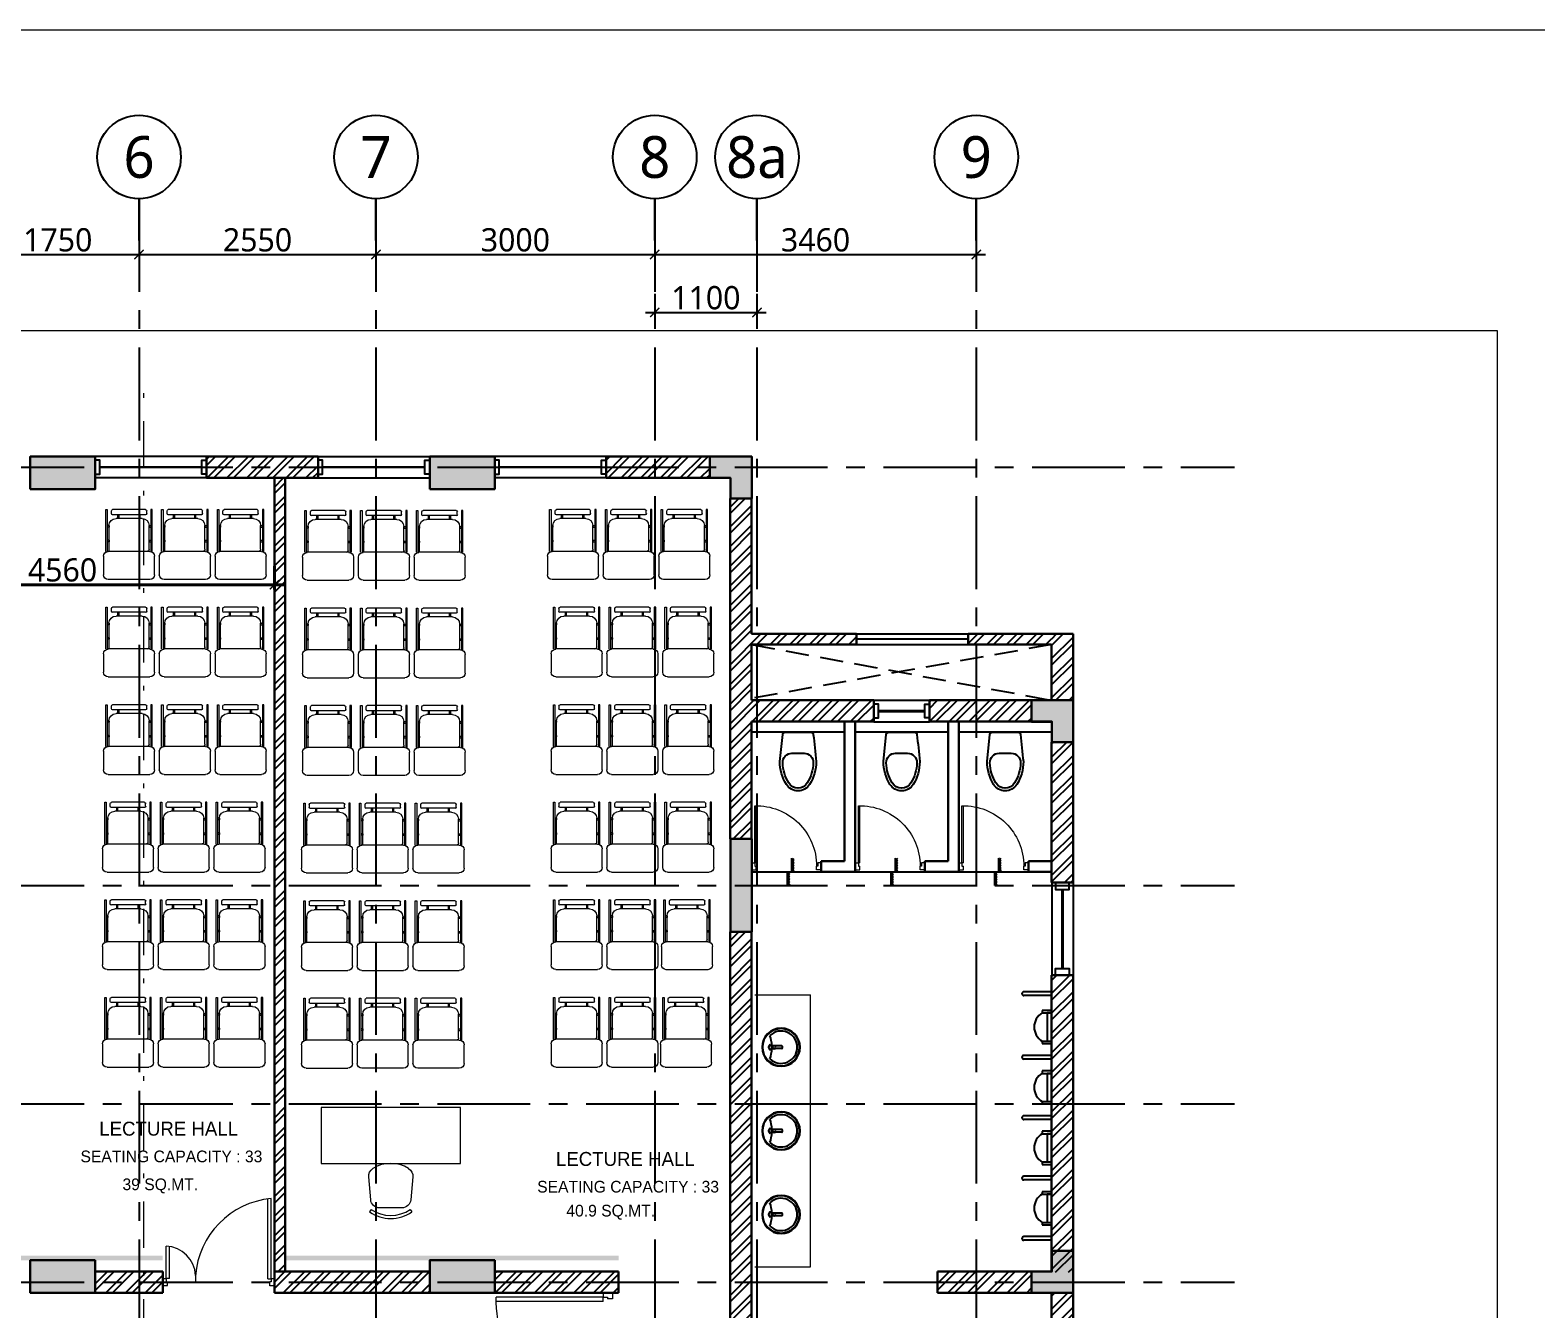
# Model space of a CAD drawing. Header units: millimetres. Extents: x 235412 to 469227, y 103223 to 235913.
# Drawn here: x 437359 to 453564, y 222149 to 235913 of the extents above; entities that cross this region are included whole.
import ezdxf
from ezdxf.enums import TextEntityAlignment as Align

# ---------------------------------------------------------------- set-up
doc = ezdxf.new("R2010")
doc.units = ezdxf.units.MM
doc.header["$MEASUREMENT"] = 0
doc.header["$PDMODE"] = 67
for name, pattern in [('ACAD_ISO05W100', [36, 24, -3, 0, -3, 0, -3, 0, -3]), ('CENTER', [2, 1.25, -0.25, 0.25, -0.25]), ('Dash', [6, 3, -3]), ('Dash dot', [21, 10, -5, 1, -5]), ('HIDDEN', [0.375, 0.25, -0.125])]:
    doc.linetypes.add(name, pattern=pattern)
for name, color, linetype, lineweight in [('A- Ground line', 60, 'Continuous', 40), ('A-Detail Lines', 8, 'Continuous', 25), ('A-Door', 4, 'Continuous', 9), ('A-Wall Sec', 1, 'Continuous', 30), ('Ann_TitleBlock 2', 5, 'Continuous', 25), ('Anno_Tittleblock', 5, 'Continuous', 13), ('column hatch', 12, 'Continuous', 5), ('dim', 251, 'Continuous', 5), ('elevation', 4, 'Continuous', 13), ('FLOOR', 41, 'Continuous', 5), ('S-Concrete', 40, 'Continuous', 30), ('Section lines', 8, 'Continuous', 13), ('TAGS 2', 30, 'Continuous', 9)]:
    doc.layers.add(name, color=color, linetype=linetype, lineweight=lineweight)
for name, color, linetype in [('A-Anno-Dims', 7, 'Continuous'), ('A-Anno-Grid Lines', 162, 'Continuous'), ('A-Elevation', 4, 'Continuous'), ('A-Sanitory', 181, 'Continuous'), ('A-Wall Patt', 8, 'Continuous'), ('A-Window', 4, 'Continuous'), ('Anno_Frames', 7, 'Continuous'), ('Anno_Labels', 7, 'Continuous'), ('S-Conc Patt', 9, 'Continuous')]:
    doc.layers.add(name, color=color, linetype=linetype)
for name, color, linetype, lineweight, true_color in [('frntr', 32, 'Continuous', 9, 0xbd5e00), ('I-Furniture', 32, 'Continuous', 15, 0xbd5e00), ('WALL BOARDS', 7, 'Continuous', 5, 0xe018f7)]:
    doc.layers.add(name, color=color, linetype=linetype, lineweight=lineweight, true_color=true_color)
doc.styles.add('IIITD @ 100', font='trebuc.ttf', dxfattribs={"height": 210})
doc.styles.get("Standard").update_dxf_attribs({"font": 'trebuc.ttf'})
doc.styles.add('TITLE', font='swissel.ttf', dxfattribs={"height": 4.3})
doc.dimstyles.new('IIITD_WD_L @ 100', dxfattribs={"dimscale": 100, "dimtxt": 2.5, "dimasz": 1, "dimexe": 0.5, "dimexo": 0.25, "dimgap": 0.3, "dimtad": 1, "dimdec": 0, "dimrnd": 1, "dimzin": 0, "dimdsep": 46, "dimtxsty": 'Standard', "dimblk": 'ARCHTICK', "dimcen": 0.2, "dimdle": 1, "dimclrd": 8, "dimclre": 9, "dimadec": 0, "dimazin": 0, "dimtfac": 1, "dimtdec": 0, "dimtofl": 0, "dimtmove": 0, "dimatfit": 0, "dimfxl": 2, "dimfxlon": 1, "dimtolj": 1, "dimtzin": 0, "dimlwd": -1, "dimlwe": -1, "dimarcsym": 0})
pattern_1 = [(45, (1563.16, 482182.7), (-106.066017, 106.066017), []), (45, (1633.87, 482182.7), (-106.066017, 106.066017), [])]
pattern_2 = [(45, (1563.16, 482182.7), (-106.066017, 106.066017), []), (45, (1633.87, 482182.7), (-106.066017, 106.066017), [])]

# ---------------------------------------------------------------- blocks, each defined once
blk = doc.blocks.new('Grid Head')
blk.add_circle((0, 0), 3)
at = {"layer": 'Anno_Labels'}
blk.add_attdef('GRID_NAME', text='', height=3, dxfattribs=at).set_placement((0, 0), align=Align.MIDDLE_CENTER)
blk = doc.blocks.new('_ArchTick')
at = {"color": 0, "linetype": 'ByBlock', "const_width": 0.15}
blk.add_lwpolyline([(-0.5, -0.5), (0.5, 0.5)], dxfattribs=at)
blk = doc.blocks.new('*D29')
at = {"layer": 'A-Anno-Dims', "color": 9, "transparency": 16777216}
for p, q in [((8400, 2490), (8400, 2240)), ((10150, 2490), (10150, 2240))]:
    blk.add_line(p, q, dxfattribs=at)
at = {"layer": 'A-Anno-Dims', "color": 8, "transparency": 16777216}
blk.add_line((8300, 2290), (10250, 2290), dxfattribs=at)
at = {"layer": 'Defpoints', "color": 0, "transparency": 16777216}
for p in [(8400, 2790), (10150, 2790), (10150, 2290)]:
    blk.add_point(p, dxfattribs=at)
at = {"layer": 'A-Anno-Dims', "color": 8, "transparency": 16777216, "xscale": 100, "yscale": 100, "zscale": 100, "rotation": 180}
blk.add_blockref('_ArchTick', (8400, 2290), dxfattribs=at)
at = {"layer": 'A-Anno-Dims', "color": 8, "transparency": 16777216, "xscale": 100, "yscale": 100, "zscale": 100}
blk.add_blockref('_ArchTick', (10150, 2290), dxfattribs=at)
at = {"layer": 'A-Anno-Dims', "color": 0, "transparency": 16777216, "insert": (9275, 2447), "char_height": 250, "attachment_point": 5}
blk.add_mtext('\\A1;1750', dxfattribs=at)
blk = doc.blocks.new('*D30')
at = {"layer": 'A-Anno-Dims', "color": 9, "transparency": 16777216}
for p, q in [((10150, 2490), (10150, 2240)), ((12700, 2490), (12700, 2240))]:
    blk.add_line(p, q, dxfattribs=at)
at = {"layer": 'A-Anno-Dims', "color": 8, "transparency": 16777216}
blk.add_line((10050, 2290), (12800, 2290), dxfattribs=at)
at = {"layer": 'Defpoints', "color": 0, "transparency": 16777216}
for p in [(10150, 2790), (12700, 2790), (12700, 2290)]:
    blk.add_point(p, dxfattribs=at)
at = {"layer": 'A-Anno-Dims', "color": 8, "transparency": 16777216, "xscale": 100, "yscale": 100, "zscale": 100, "rotation": 180}
blk.add_blockref('_ArchTick', (10150, 2290), dxfattribs=at)
at = {"layer": 'A-Anno-Dims', "color": 8, "transparency": 16777216, "xscale": 100, "yscale": 100, "zscale": 100}
blk.add_blockref('_ArchTick', (12700, 2290), dxfattribs=at)
at = {"layer": 'A-Anno-Dims', "color": 0, "transparency": 16777216, "insert": (11425, 2447), "char_height": 250, "attachment_point": 5}
blk.add_mtext('\\A1;2550', dxfattribs=at)
blk = doc.blocks.new('*D31')
at = {"layer": 'A-Anno-Dims', "color": 9, "transparency": 16777216}
for p, q in [((12700, 2490), (12700, 2240)), ((15700, 2490), (15700, 2240))]:
    blk.add_line(p, q, dxfattribs=at)
at = {"layer": 'A-Anno-Dims', "color": 8, "transparency": 16777216}
blk.add_line((12600, 2290), (15800, 2290), dxfattribs=at)
at = {"layer": 'Defpoints', "color": 0, "transparency": 16777216}
for p in [(12700, 2790), (15700, 2790), (15700, 2290)]:
    blk.add_point(p, dxfattribs=at)
at = {"layer": 'A-Anno-Dims', "color": 8, "transparency": 16777216, "xscale": 100, "yscale": 100, "zscale": 100, "rotation": 180}
blk.add_blockref('_ArchTick', (12700, 2290), dxfattribs=at)
at = {"layer": 'A-Anno-Dims', "color": 8, "transparency": 16777216, "xscale": 100, "yscale": 100, "zscale": 100}
blk.add_blockref('_ArchTick', (15700, 2290), dxfattribs=at)
at = {"layer": 'A-Anno-Dims', "color": 0, "transparency": 16777216, "insert": (14200, 2447), "char_height": 250, "attachment_point": 5}
blk.add_mtext('\\A1;3000', dxfattribs=at)
blk = doc.blocks.new('*D32')
at = {"layer": 'A-Anno-Dims', "color": 9, "transparency": 16777216}
for p, q in [((15700, 1867), (15700, 1617)), ((16800, 1867), (16800, 1617))]:
    blk.add_line(p, q, dxfattribs=at)
at = {"layer": 'A-Anno-Dims', "color": 8, "transparency": 16777216}
blk.add_line((15600, 1667), (16900, 1667), dxfattribs=at)
at = {"layer": 'Defpoints', "color": 0, "transparency": 16777216}
for p in [(15700, 2167), (16800, 2167), (16800, 1667)]:
    blk.add_point(p, dxfattribs=at)
at = {"layer": 'A-Anno-Dims', "color": 8, "transparency": 16777216, "xscale": 100, "yscale": 100, "zscale": 100, "rotation": 180}
blk.add_blockref('_ArchTick', (15700, 1667), dxfattribs=at)
at = {"layer": 'A-Anno-Dims', "color": 8, "transparency": 16777216, "xscale": 100, "yscale": 100, "zscale": 100}
blk.add_blockref('_ArchTick', (16800, 1667), dxfattribs=at)
at = {"layer": 'A-Anno-Dims', "color": 0, "transparency": 16777216, "insert": (16250, 1824), "char_height": 250, "attachment_point": 5}
blk.add_mtext('\\A1;1100', dxfattribs=at)
blk = doc.blocks.new('*D33')
at = {"layer": 'A-Anno-Dims', "color": 9, "transparency": 16777216}
for p, q in [((15700, 2490), (15700, 2240)), ((19160, 2490), (19160, 2240))]:
    blk.add_line(p, q, dxfattribs=at)
at = {"layer": 'A-Anno-Dims', "color": 8, "transparency": 16777216}
blk.add_line((15600, 2290), (19260, 2290), dxfattribs=at)
at = {"layer": 'Defpoints', "color": 0, "transparency": 16777216}
for p in [(15700, 2890), (19160, 2790), (19160, 2290)]:
    blk.add_point(p, dxfattribs=at)
at = {"layer": 'A-Anno-Dims', "color": 8, "transparency": 16777216, "xscale": 100, "yscale": 100, "zscale": 100, "rotation": 180}
blk.add_blockref('_ArchTick', (15700, 2290), dxfattribs=at)
at = {"layer": 'A-Anno-Dims', "color": 8, "transparency": 16777216, "xscale": 100, "yscale": 100, "zscale": 100}
blk.add_blockref('_ArchTick', (19160, 2290), dxfattribs=at)
at = {"layer": 'A-Anno-Dims', "color": 0, "transparency": 16777216, "insert": (17430, 2447), "char_height": 250, "attachment_point": 5}
blk.add_mtext('\\A1;3460', dxfattribs=at)
blk = doc.blocks.new('Sttruct Acad')
at = {"layer": 'S-Conc Patt'}
for points in [[(528104, -130454), (528104, -130104), (528804, -130104), (528804, -130454)], [(532404, -130454), (532404, -130104), (533104, -130104), (533104, -130454)], [(535419, -130104), (535869, -130104), (535869, -130554), (535639, -130554), (535639, -130334), (535419, -130334)], [(539329, -132727), (538879, -132727), (538879, -132957), (539099, -132957), (539099, -133177), (539329, -133177)], [(538879, -138874), (538879, -139104), (539329, -139104), (539329, -138654), (539099, -138654), (539099, -138874)]]:
    blk.add_hatch(color=256, dxfattribs=at).paths.add_polyline_path(points)
for points in [[(535639, -134219), (535869, -134219), (535869, -135219), (535639, -135219)], [(528804, -138754), (528804, -139104), (528104, -139104), (528104, -138754)], [(533104, -138754), (533104, -139104), (532404, -139104), (532404, -138754)]]:
    blk.add_hatch(color=256, dxfattribs=at).paths.add_polyline_path(points, flags=17)
at = {"layer": 'S-Concrete'}
for points in [[(528104, -130454), (528104, -130104), (528804, -130104), (528804, -130454)], [(532404, -130454), (532404, -130104), (533104, -130104), (533104, -130454)], [(535639, -134219), (535869, -134219), (535869, -135219), (535639, -135219)], [(528804, -138754), (528804, -139104), (528104, -139104), (528104, -138754)], [(533104, -138754), (533104, -139104), (532404, -139104), (532404, -138754)]]:
    blk.add_lwpolyline(points, close=True, dxfattribs=at)
for points in [[(535419, -130104), (535869, -130104), (535869, -130554), (535639, -130554), (535639, -130334), (535419, -130334), (535419, -130104)], [(538879, -132727), (539329, -132727), (539329, -133177), (539099, -133177), (539099, -132957), (538879, -132957), (538879, -132727)], [(538879, -138874), (538879, -139104), (539329, -139104), (539329, -138654), (539099, -138654), (539099, -138874), (538879, -138874)]]:
    blk.add_lwpolyline(points, dxfattribs=at)
blk = doc.blocks.new('ABL_Door_S - 750 x 2100-5-3 Second Floor Lvl')
at = {"layer": 'A-Door', "color": 5, "lineweight": 18}
for p, q in [((-375, 37.5), (-325, 37.5)), ((-375, -37.5), (-375, 37.5)), ((-325, 37.5), (-325, -2.5)), ((325, 37.5), (325, -2.5)), ((375, 37.5), (325, 37.5)), ((375, -37.5), (375, 37.5)), ((-375, -37.5), (-340, -37.5)), ((-340, -2.5), (-325, -2.5)), ((-340, -37.5), (-340, -2.5)), ((-340, -37.5), (-340, -652.3)), ((-325, -37.5), (-340, -37.5)), ((-325, -37.5), (-325, -652.5)), ((340, -2.5), (325, -2.5)), ((340, -37.5), (340, -2.5)), ((375, -37.5), (340, -37.5))]:
    blk.add_line(p, q, dxfattribs=at)
at = {"layer": 'A-Door', "lineweight": 18}
blk.add_arc((-325, -2.5), 650, 268.67767, 0, dxfattribs=at)
blk = doc.blocks.new('Toil Hostel1')
at = {"color": 0, "linetype": 'ByBlock'}
blk.add_lwpolyline([(115, -477), (115, 523)], dxfattribs=at)
for points in [[(430, 218), (137, 188, 0.384412), (115, 163), (115, -117, 0.383904), (137, -142, 0.001434), (429, -172, 0.140641), (675, -102, 0.259738), (745, 23, 0.259738), (675, 148, 0.139471)], [(340, 88), (340, -42, 0.422961), (443, -142, 0.13189), (659, -77, 0.259738), (715, 23, 0.259738), (659, 123, 0.13189), (443, 188, 0.422961)]]:
    blk.add_lwpolyline(points, format="xyb", close=True, dxfattribs=at)
blk.add_arc((431, -147), 25, 264.2811, 270.16, dxfattribs=at)
blk = doc.blocks.new('Sink - Bathroom_7-lower gf0')
for p, q in [((-15, -131), (-15, -21)), ((15, -131), (15, -21))]:
    blk.add_line(p, q)
for centre, radius, start, end in [((0, -124), 205, 0, 180), ((0, -124), 200, 90, 270), ((0, -124), 200, 270, 90), ((0, -124), 205, 180, 360), ((0, -124), 174, 136.2122, 270), ((0, 340), 366, 249.9058, 267.6495), ((-1, -49), 16.8, 90, 270), ((-1, -49), 16.8, 270, 90), ((0, -124), 174, 270, 43.7878), ((0, 340), 366, 272.3505, 290.0942)]:
    blk.add_arc(centre, radius, start, end)
for centre, major_axis, ratio, start_param, end_param in [((0, -7), (-25, 0), 0.72, 3.141593, 6.283185), ((0, -7), (-25, 0), 0.72, 0, 3.141593), ((0, -131), (-15, 0), 0.57735, 0, 3.141593)]:
    blk.add_ellipse(centre, major_axis=major_axis, ratio=ratio, start_param=start_param, end_param=end_param)
blk = doc.blocks.new('M_Urinal-Wall-3_6-lower gf0')
for p, q in [((-261, 159), (-287, 159)), ((-287, 159), (-287, 57)), ((-287, 57), (69, 57)), ((-261, 159), (-261, 57)), ((43, 104), (-261, 104)), ((-261, 104), (-261, 57)), ((69, 159), (43, 159)), ((43, 159), (43, 57)), ((43, 57), (43, 104)), ((69, 57), (69, 159))]:
    blk.add_line(p, q)
blk.add_arc((-109, 68), 178, 31.0027, 148.9973)
blk = doc.blocks.new('DROP')
at = {"layer": 'A-Detail Lines'}
h = blk.add_hatch(dxfattribs=at)
h.set_pattern_fill('ANSI31', color=256, scale=100, angle=-90, style=0)
h.set_pattern_definition([(45, (-30796.783, -8736.205), (8.838835, -8.838835), [])])
h.paths.add_polyline_path([(-46, 0), (-46, -147), (-75, -147), (-75, 0)])
h.paths.add_polyline_path([(0, 147), (0, 0), (-30, 0), (-30, 147)])
for p, q in [((-46, -147), (-46, 0)), ((0, 0), (0, 148))]:
    blk.add_line(p, q, dxfattribs=at)
blk = doc.blocks.new('Win Ven 600')
at = {"layer": 'A-Window', "color": 2, "lineweight": 40}
blk.add_line((511329, 18865), (511829, 18865), dxfattribs=at)
at = {"layer": 'A-Window'}
for points in [[(511279, 18980), (511879, 18980)], [(511279, 18790), (511329, 18790), (511329, 18940), (511279, 18940)], [(511879, 18790), (511829, 18790), (511829, 18940), (511879, 18940)], [(511279, 18750), (511879, 18750)]]:
    blk.add_lwpolyline(points, dxfattribs=at)
blk = doc.blocks.new('Win 1250')
at = {"layer": 'A-Window', "color": 2, "lineweight": 40}
blk.add_line((510449, 21610), (511299, 21610), dxfattribs=at)
at = {"layer": 'A-Window'}
for points in [[(510374, 21725), (511374, 21725)], [(510374, 21535), (510449, 21535), (510449, 21685), (510374, 21685)], [(511374, 21535), (511299, 21535), (511299, 21685), (511374, 21685)], [(510374, 21495), (511374, 21495)]]:
    blk.add_lwpolyline(points, dxfattribs=at)
blk = doc.blocks.new('win 900')
at = {"layer": 'A-Window', "color": 2, "lineweight": 30}
blk.add_line((430344, -130219), (431444, -130219), dxfattribs=at)
at = {"layer": 'A-Window'}
for points in [[(430294, -130104), (431494, -130104)], [(430294, -130294), (430344, -130294), (430344, -130144), (430294, -130144)], [(431494, -130294), (431444, -130294), (431444, -130144), (431494, -130144)], [(430294, -130334), (431494, -130334)]]:
    blk.add_lwpolyline(points, dxfattribs=at)
blk = doc.blocks.new('Big Door Garbage')
at = {"layer": 'A-Door', "color": 5, "lineweight": 18}
for p, q in [((-12550, 128778), (-12500, 128778)), ((-12550, 128703), (-12550, 128778)), ((-12515, 128738), (-12500, 128738)), ((-12515, 128703), (-12515, 128738)), ((-12500, 128778), (-12500, 128738)), ((-11100, 128778), (-11100, 128738)), ((-11050, 128778), (-11100, 128778)), ((-11085, 128738), (-11100, 128738)), ((-11085, 128703), (-11085, 128738)), ((-12550, 128703), (-12515, 128703)), ((-12515, 128703), (-12515, 128239)), ((-12480, 128703), (-12515, 128703)), ((-12480, 128703), (-12480, 128239)), ((-11120, 128703), (-11085, 128703)), ((-11120, 128703), (-11120, 127838)), ((-11050, 128703), (-11085, 128703)), ((-11085, 128703), (-11085, 127838))]:
    blk.add_line(p, q, dxfattribs=at)
blk.add_lwpolyline([(-11050, 128778), (-11050, 128703)], dxfattribs=at)
at = {"layer": 'A-Door', "lineweight": 18}
for centre, radius, start, end in [((-12499, 128738), 499, 268.1474, 0), ((-11101, 128738), 900, 180, 271.0475)]:
    blk.add_arc(centre, radius, start, end, dxfattribs=at)
blk = doc.blocks.new('A$C576547DA')
at = {"layer": 'A-Door', "color": 5, "lineweight": 18}
for p, q in [((-70, 75), (-70, 933)), ((-35, 75), (-35, 937)), ((-1165, 76), (-1165, 426)), ((-1130, 76), (-1130, 422)), ((-1200, 76), (-1200, 1)), ((-1200, 76), (-1165, 76)), ((-1200, 1), (-1150, 1)), ((-1130, 76), (-1165, 76)), ((-1165, 76), (-1165, 41)), ((-1165, 41), (-1150, 41)), ((-1150, 1), (-1150, 41)), ((-70, 75), (-35, 75)), ((-50, 0), (-50, 40)), ((-35, 40), (-50, 40)), ((0, 0), (-50, 0)), ((0, 75), (-35, 75)), ((-35, 75), (-35, 40))]:
    blk.add_line(p, q, dxfattribs=at)
at = {"layer": 'A-Door', "lineweight": 18}
blk.add_line((-849, 111), (-849, 41), dxfattribs=at)
at = {"layer": 'A-Door', "color": 5, "lineweight": 18}
blk.add_lwpolyline([(0, 0), (0, 75)], dxfattribs=at)
at = {"layer": 'A-Door', "lineweight": 18}
for centre, radius, start, end in [((48, 42), 899, 95.3127, 175.9085), ((-1180, 94), 332, 2.8353, 87.2671)]:
    blk.add_arc(centre, radius, start, end, dxfattribs=at)
blk = doc.blocks.new('A$C24EB465D')
at = {"layer": 'I-Furniture'}
for p, q in [((-269, 496), (-70, 496)), ((-770, 471), (-770, 456)), ((-320, 471), (-770, 471)), ((-770, 456), (-320, 456)), ((-770, 43), (-770, 399)), ((-727, 411), (-757, 411)), ((-715, 43), (-715, 399)), ((-674, 342), (-715, 342)), ((-674, 329), (-715, 329)), ((-674, 82), (-674, 361)), ((-598, 437), (-598, 456)), ((-598, 456), (-581, 456)), ((-320, 437), (-598, 437)), ((-598, 437), (-581, 437)), ((-581, 437), (-581, 456)), ((-440, 437), (-440, 456)), ((-440, 456), (-425, 456)), ((-440, 437), (-425, 437)), ((-425, 437), (-425, 456)), ((-320, -3), (-320, 445)), ((-20, 445), (-20, -3)), ((-727, 31), (-757, 31)), ((-674, 113), (-715, 113)), ((-674, 101), (-715, 101)), ((-674, 101), (-674, 113)), ((-345, 5), (-598, 5)), ((-598, 5), (-598, -14)), ((-598, 5), (-581, 5)), ((-581, 5), (-581, -14)), ((-440, 5), (-440, -14)), ((-440, 5), (-425, 5)), ((-425, 5), (-425, -14)), ((-770, -29), (-770, -14)), ((-770, -14), (-320, -14)), ((-320, -29), (-770, -29)), ((-598, -14), (-581, -14)), ((-440, -14), (-425, -14)), ((-70, -54), (-269, -54))]:
    blk.add_line(p, q, dxfattribs=at)
for centre, radius, start, end in [((-269, 445), 50.8, 90, 180), ((-70, 445), 50.8, 0, 90), ((-757, 399), 12.7, 90, 180), ((-727, 399), 12.7, 0, 90), ((-598, 361), 76.2, 90, 180), ((-757, 43), 12.7, 180, 270), ((-727, 43), 12.7, 270, 0), ((-598, 82), 76.2, 180, 270), ((-345, 31), 25.4, 270, 0), ((-269, -3), 50.8, 180, 270), ((-70, -3), 50.8, 270, 0)]:
    blk.add_arc(centre, radius, start, end, dxfattribs=at)
blk = doc.blocks.new('chair1')
for p, q in [((527, 224), (556, 243)), ((527, -224), (556, -243))]:
    blk.add_line(p, q)
blk.add_lwpolyline([(58, 204, -0.283804), (155, 253), (416, 230, -0.389031), (510, 127), (510, -127, -0.389031), (416, -230), (155, -253, -0.283804), (58, -204)], format="xyb")
for centre, radius, start, end in [((390, 0), 390, 148.3892, 211.6108), ((201, 0), 396, 325.6197, 34.3803), ((201, 0), 430, 325.6197, 34.3803)]:
    blk.add_arc(centre, radius, start, end)
blk = doc.blocks.new('IIITD WD A1- L Format Library')
at = {"layer": 'Anno_Tittleblock', "color": 5}
blk.add_lwpolyline([(0, -7.57), (775, -7.57), (775, 573.91), (0, 573.91)], close=True, dxfattribs=at)
at = {"style": 'TITLE'}
for tag, p, height in [('PROJECT NAME 1', (779.17, 137.4), 2.98), ('PROJECT NAME 2', (779.17, 132.23), 2.98), ('PROJECT_NAME_3', (779.17, 127.37), 2.98), ('1:100@A1', (818.06, 91.92), 2.25), ('A-2.03', (844.81, 84.28), 4), ('03.04.11', (821.96, 84.64), 2.25), ('A', (858.85, 75.94), 3.66), ('AC', (827.5, 76.14), 2.25)]:
    blk.add_attdef(tag, p, '', height=height, dxfattribs=at)
for p in [(780.3, 113.01), (780.3, 106.37)]:
    blk.add_attdef('FIRST FLOOR PLAN', text='', height=3.39, dxfattribs=at).set_placement(p, align=Align.TOP_LEFT)
blk = doc.blocks.new('*D71')
at = {"layer": 'A- Ground line', "color": 9, "transparency": 16777216}
for p, q in [((435428, 230143), (435428, 229893)), ((439988, 230143), (439988, 229893))]:
    blk.add_line(p, q, dxfattribs=at)
at = {"layer": 'A- Ground line', "color": 8, "transparency": 16777216}
blk.add_line((435328, 229943), (440088, 229943), dxfattribs=at)
at = {"layer": 'Defpoints', "color": 0, "transparency": 16777216}
for p in [(435428, 231092), (439988, 231092), (439988, 229943)]:
    blk.add_point(p, dxfattribs=at)
at = {"layer": 'A- Ground line', "color": 8, "transparency": 16777216, "xscale": 100, "yscale": 100, "zscale": 100, "rotation": 180}
blk.add_blockref('_ArchTick', (435428, 229943), dxfattribs=at)
at = {"layer": 'A- Ground line', "color": 8, "transparency": 16777216, "xscale": 100, "yscale": 100, "zscale": 100}
blk.add_blockref('_ArchTick', (439988, 229943), dxfattribs=at)
at = {"layer": 'A- Ground line', "color": 0, "transparency": 16777216, "insert": (437708, 230101), "char_height": 250, "attachment_point": 5}
blk.add_mtext('\\A1;4560', dxfattribs=at)
blk = doc.blocks.new('_Open90')
at = {"color": 0, "linetype": 'ByBlock', "lineweight": -2}
for p, q in [((0, 0), (-1, 0)), ((-0.5, 0.5), (0, 0)), ((0, 0), (-0.5, -0.5))]:
    blk.add_line(p, q, dxfattribs=at)
blk = doc.blocks.new('Grid Academic Lecture')
at = {"layer": 'A-Anno-Grid Lines', "linetype": 'CENTER', "ltscale": 800}
for p, q in [((10150, 2889.7), (10150, -36150.1)), ((12700, 2889.7), (12700, -36150.1)), ((15700, 2889.7), (15700, -36150.1)), ((16800, 2889.7), (16800, -36150.1)), ((19160, 2889.7), (19160, -36150.1)), ((-10639.7, 0), (21940.1, 0)), ((-10639.7, -4500), (21940.1, -4500)), ((-10639.7, -6850), (21940.1, -6850)), ((-10639.7, -8770), (21940.1, -8770))]:
    blk.add_line(p, q, dxfattribs=at)
at = {"layer": 'Anno_Frames'}
for p, q in [((10150, 2439.7), (10150, 2889.7)), ((12700, 2439.7), (12700, 2889.7)), ((15700, 2439.7), (15700, 2889.7)), ((16800, 2439.7), (16800, 2889.7)), ((19160, 2439.7), (19160, 2889.7))]:
    blk.add_line(p, q, dxfattribs=at)
ref = blk.add_blockref('Grid Head', (10150, 3339.7), dxfattribs=dict(at, xscale=150, yscale=150, zscale=150))
ref.add_attrib('GRID_NAME', '6', dxfattribs={"layer": '0', "height": 450}).set_placement((10150, 3339.7), align=Align.MIDDLE_CENTER)
ref = blk.add_blockref('Grid Head', (12700, 3339.7), dxfattribs=dict(at, xscale=150, yscale=150, zscale=150))
ref.add_attrib('GRID_NAME', '7', dxfattribs={"layer": '0', "height": 450}).set_placement((12700, 3339.7), align=Align.MIDDLE_CENTER)
ref = blk.add_blockref('Grid Head', (15700, 3339.7), dxfattribs=dict(at, xscale=150, yscale=150, zscale=150))
ref.add_attrib('GRID_NAME', '8', dxfattribs={"layer": '0', "height": 450}).set_placement((15700, 3339.7), align=Align.MIDDLE_CENTER)
ref = blk.add_blockref('Grid Head', (16800, 3339.7), dxfattribs=dict(at, xscale=150, yscale=150, zscale=150))
ref.add_attrib('GRID_NAME', '8a', dxfattribs={"layer": '0', "height": 450}).set_placement((16800, 3339.7), align=Align.MIDDLE_CENTER)
ref = blk.add_blockref('Grid Head', (19160, 3339.7), dxfattribs=dict(at, xscale=150, yscale=150, zscale=150))
ref.add_attrib('GRID_NAME', '9', dxfattribs={"layer": '0', "height": 450}).set_placement((19160, 3339.7), align=Align.MIDDLE_CENTER)
at = {"layer": 'A-Anno-Dims'}
for base, p1, p2, picture, middle in [((10150, 2289.7), (8400, 2789.7), (10150, 2789.7), '*D29', (9275, 2446.9)), ((12700, 2289.7), (10150, 2789.7), (12700, 2789.7), '*D30', (11425, 2446.9)), ((15700, 2289.7), (12700, 2789.7), (15700, 2789.7), '*D31', (14200, 2446.9)), ((19160, 2289.7), (15700, 2889.7), (19160, 2789.7), '*D33', (17430, 2447.3)), ((16800, 1666.8), (15700, 2166.8), (16800, 2166.8), '*D32', (16250, 1824))]:
    dim = blk.add_linear_dim(base=base, p1=p1, p2=p2, dimstyle='IIITD_WD_L @ 100', override={"dimtmove": 1}, dxfattribs=at)
    dim.commit()
    dim.dimension.update_dxf_attribs({"geometry": picture, "text_midpoint": middle})

msp = doc.modelspace()

# ---------------------------------------------------------------- hatches: boundary and pattern name
at = {"layer": 'A-Wall Patt'}
h = msp.add_hatch(dxfattribs=at)
h.set_pattern_fill('ANSI32', color=256, scale=400, style=0)
h.set_pattern_definition(pattern_2)
h.paths.add_polyline_path([(439257.5, 231322.1), (439257.5, 231092.1), (440457.5, 231092.1), (440457.5, 231322.1)])
h = msp.add_hatch(dxfattribs=at)
h.set_pattern_fill('ANSI32', color=256, scale=400, style=0)
h.set_pattern_definition(pattern_2)
h.paths.add_polyline_path([(443557.5, 231322.1), (443557.5, 231092.1), (444672.5, 231092.1), (444672.5, 231322.1)])
h = msp.add_hatch(dxfattribs=at)
h.set_pattern_fill('ANSI32', color=256, scale=400, style=0)
h.set_pattern_definition([(45, (657634.26, 95654), (-106.06602, 106.06602), []), (45, (657704.97, 95654), (-106.06602, 106.06602), [])])
h.paths.add_polyline_path([(440102.5, 223377.3), (439987.5, 223377.3), (439987.5, 222552.1), (440102.5, 222552.1)])
h.paths.add_polyline_path([(440102.5, 224357.1), (439987.5, 224357.1), (439987.5, 223377.3), (440102.5, 223377.3)])
h.paths.add_polyline_path([(440102.5, 226707.1), (439987.5, 226707.1), (439987.5, 224357.1), (440102.5, 224357.1)])
h.paths.add_polyline_path([(440102.5, 231092.1), (439987.5, 231092.1), (439987.5, 226707.1), (440102.5, 226707.1)])
h = msp.add_hatch(dxfattribs=at)
h.set_pattern_fill('ANSI32', color=256, scale=400, style=0)
h.set_pattern_definition(pattern_1)
h.paths.add_polyline_path([(448352.5, 228469.5), (448352.5, 228469.5), (448132.5, 228469.5)])
h.paths.add_polyline_path([(448352.5, 228699.5), (448582.5, 228699.5), (448582.5, 229414.5), (448354.7, 229414.5), (448352.5, 229184.5)])
h.paths.add_polyline_path([(444892.5, 220692.1), (445122.5, 220692.1), (445122.5, 226207.1), (444892.5, 226207.1)])
h.paths.add_polyline_path([(447452.5, 229414.5), (447452.5, 229299.5), (448352.5, 229299.5), (448352.5, 229414.5)])
h.paths.add_polyline_path([(447037.5, 228699.5), (447037.5, 228469.5), (448132.5, 228469.5), (448132.5, 228699.5)])
h.paths.add_polyline_path([(446437.5, 228469.5), (446437.5, 228699.5), (445122.5, 228699.5), (445122.5, 229299.5), (446252.5, 229299.5), (446252.5, 229414.5), (445122.5, 229414.5), (445122.5, 230872.1), (444892.5, 230872.1), (444892.5, 227207.1), (445122.5, 227207.1), (445122.5, 228469.5)])
h.paths.add_polyline_path([(448352.5, 226739.5), (448582.5, 226739.5), (448582.5, 228249.5), (448352.5, 228249.5), (448352.5, 228469.5)])
h.paths.add_polyline_path([(448582.5, 225739.5), (448352.5, 225739.5), (448352.5, 222322.1), (448352.5, 222322.1), (448352.5, 222542.1), (448582.5, 222542.1)])
h = msp.add_hatch(dxfattribs=at)
h.set_pattern_fill('ANSI32', color=256, scale=400, style=0)
h.set_pattern_definition([(45, (510387.56, 174947.64), (-106.06602, 106.06602), []), (45, (510458.27, 174947.64), (-106.06602, 106.06602), [])])
h.paths.add_polyline_path([(443692.5, 222552.1), (442359.7, 222552.1), (442359.7, 222437.1), (443692.5, 222437.1)])
h.paths.add_polyline_path([(443692.5, 222437.1), (442359.7, 222437.1), (442359.7, 222322.1), (443692.5, 222322.1)])
h = msp.add_hatch(dxfattribs=at)
h.set_pattern_fill('ANSI32', color=256, scale=400, style=0)
h.set_pattern_definition([(45, (1563.16, 482412.7), (-106.066017, 106.066017), []), (45, (1633.87, 482412.7), (-106.066017, 106.066017), [])])
h.paths.add_polyline_path([(448132.5, 222552.1), (448352.5, 222552.1), (447122.5, 222552.1), (447122.5, 222322.1), (448132.5, 222322.1)])
h = msp.add_hatch(dxfattribs=at)
h.set_pattern_fill('ANSI32', color=256, scale=400, style=0)
h.set_pattern_definition(pattern_1)
h.paths.add_polyline_path([(448582.5, 222322.1), (448357.5, 222322.1), (448352.5, 220322.1), (448582.5, 220322.1)])
at = {"layer": 'S-Conc Patt'}
for points in [[(437359.7, 230972.1), (437359.7, 231322.1), (438059.7, 231322.1), (438059.7, 230972.1)], [(441659.7, 230972.1), (441659.7, 231322.1), (442359.7, 231322.1), (442359.7, 230972.1)], [(444674.7, 231322.1), (445124.7, 231322.1), (445124.7, 230872.1), (444894.7, 230872.1), (444894.7, 231092.1), (444674.7, 231092.1)], [(448584.7, 228699.5), (448134.7, 228699.5), (448134.7, 228469.5), (448354.7, 228469.5), (448354.7, 228249.5), (448584.7, 228249.5)], [(448134.7, 222552.1), (448134.7, 222322.1), (448584.7, 222322.1), (448584.7, 222772.1), (448354.7, 222772.1), (448354.7, 222552.1)]]:
    msp.add_hatch(color=256, dxfattribs=at).paths.add_polyline_path(points)
for points in [[(444894.7, 227207.1), (445124.7, 227207.1), (445124.7, 226207.1), (444894.7, 226207.1)], [(438059.7, 222672.1), (438059.7, 222322.1), (437359.7, 222322.1), (437359.7, 222672.1)], [(442359.7, 222672.1), (442359.7, 222322.1), (441659.7, 222322.1), (441659.7, 222672.1)]]:
    msp.add_hatch(color=256, dxfattribs=at).paths.add_polyline_path(points, flags=17)
at = {"layer": 'WALL BOARDS'}
for points in [[(438786.8, 222672.5), (438786.8, 222722.5), (436986.8, 222722.5), (436986.8, 222672.5)], [(441902.5, 222672.1), (441902.5, 222722.1), (440102.5, 222722.1), (440102.5, 222672.1)], [(443692.7, 222672.2), (443692.7, 222722.2), (441892.7, 222722.2), (441892.7, 222672.2)]]:
    msp.add_hatch(color=256, dxfattribs=at).paths.add_polyline_path(points)

# ---------------------------------------------------------------- linework, layer by layer
at = {"layer": 'A-Detail Lines', "linetype": 'HIDDEN', "ltscale": 1000}
for p, q in [((448352.5, 229299.5), (445122.5, 228719.5)), ((445122.5, 229299.5), (448352.5, 228699.5))]:
    msp.add_line(p, q, dxfattribs=at)
at = {"layer": 'A-Detail Lines'}
for p, q in [((445122.5, 226854.5), (445872.5, 226854.5)), ((446237.5, 226854.5), (446987.5, 226854.5)), ((447352.5, 226854.5), (448102.5, 226854.5))]:
    msp.add_line(p, q, dxfattribs=at)
at = {"layer": 'A-Elevation'}
for p, q in [((446252.5, 229414.5), (447452.5, 229414.5)), ((447452.5, 229357), (446252.5, 229357)), ((446252.5, 229299.5), (447452.5, 229299.5))]:
    msp.add_line(p, q, dxfattribs=at)
at = {"layer": 'A-Sanitory', "ltscale": 0.5}
for p, q in [((448352.5, 225561.5), (448052.5, 225561.5)), ((448352.5, 225521.5), (448052.5, 225521.5)), ((448352.5, 224876.9), (448052.5, 224876.9)), ((448352.5, 224836.9), (448052.5, 224836.9)), ((448352.5, 224226.9), (448052.5, 224226.9)), ((448352.5, 224186.9), (448052.5, 224186.9)), ((448352.5, 223576.9), (448052.5, 223576.9)), ((448352.5, 223536.9), (448052.5, 223536.9)), ((448352.5, 222926.9), (448052.5, 222926.9)), ((448352.5, 222886.9), (448052.5, 222886.9))]:
    msp.add_line(p, q, dxfattribs=at)
for centre in [(448052.5, 225541.5), (448052.5, 224856.9), (448052.5, 224206.9), (448052.5, 223556.9), (448052.5, 222906.9)]:
    msp.add_arc(centre, 20, 90, 270, dxfattribs=at)
at = {"layer": 'A-Wall Patt'}
for p, q in [((438058.3, 222417.9), (438192.5, 222552.1)), ((438058.3, 222347.2), (438263.2, 222552.1)), ((438174.6, 222322.1), (438404.6, 222552.1)), ((438245.3, 222322.1), (438475.3, 222552.1)), ((438386.8, 222322.1), (438616.8, 222552.1)), ((438457.5, 222322.1), (438687.5, 222552.1)), ((438598.9, 222322.1), (438787.5, 222510.8)), ((439987.5, 222438), (440101.7, 222552.1)), ((439987.5, 222367.3), (440172.4, 222552.1)), ((440083.8, 222322.1), (440313.8, 222552.1)), ((440154.5, 222322.1), (440384.5, 222552.1)), ((440295.9, 222322.1), (440525.9, 222552.1)), ((440366.6, 222322.1), (440596.6, 222552.1)), ((440508.1, 222322.1), (440738.1, 222552.1)), ((440578.8, 222322.1), (440808.8, 222552.1)), ((440720.2, 222322.1), (440950.2, 222552.1)), ((440790.9, 222322.1), (441020.9, 222552.1)), ((440932.3, 222322.1), (441162.3, 222552.1)), ((441003, 222322.1), (441233, 222552.1)), ((441144.5, 222322.1), (441374.5, 222552.1)), ((441215.2, 222322.1), (441445.2, 222552.1)), ((441356.6, 222322.1), (441586.6, 222552.1)), ((441427.3, 222322.1), (441657.3, 222552.1)), ((438669.6, 222322.1), (438787.5, 222440.1)), ((438822.1, 222474.6), (438822.5, 222475.1)), ((441568.7, 222322.1), (441658.3, 222411.7)), ((441639.4, 222322.1), (441658.3, 222341))]:
    msp.add_line(p, q, dxfattribs=at)
at = {"layer": 'A-Wall Sec'}
for p, q in [((439257.5, 231322.1), (440457.5, 231322.1)), ((443557.5, 231322.1), (444672.5, 231322.1)), ((439257.5, 231092.1), (440457.5, 231092.1)), ((439987.5, 231092.1), (439987.5, 222552.1)), ((440102.5, 231092.1), (440102.5, 222552.1)), ((440102.5, 231092.1), (440102.5, 222552.1)), ((443557.5, 231092.1), (444672.5, 231092.1)), ((444892.5, 227207.1), (444892.5, 230872.1)), ((445122.5, 229414.5), (445122.5, 230872.1)), ((446252.5, 229414.5), (445122.5, 229414.5)), ((445122.5, 228699.5), (445122.5, 229299.5)), ((446252.5, 229299.5), (445122.5, 229299.5)), ((446252.5, 229414.5), (446252.5, 229299.5)), ((448582.5, 229414.5), (447452.5, 229414.5)), ((447452.5, 229414.5), (447452.5, 229299.5)), ((448352.5, 229299.5), (447452.5, 229299.5)), ((448352.5, 228699.5), (448352.5, 229299.5)), ((448582.5, 228699.5), (448582.5, 229414.5)), ((446437.5, 228699.5), (445122.5, 228699.5)), ((446437.5, 228699.5), (446437.5, 228469.5)), ((448132.5, 228699.5), (447037.5, 228699.5)), ((447037.5, 228699.5), (447037.5, 228469.5)), ((445122.5, 227207.1), (445122.5, 228469.5)), ((446437.5, 228469.5), (445122.5, 228469.5)), ((446122.5, 226969.5), (446122.5, 228469.5)), ((446237.5, 226854.5), (446237.5, 228469.5)), ((448132.6, 228469.5), (447037.5, 228469.5)), ((447237.5, 226969.5), (447237.5, 228469.5)), ((447352.5, 226854.5), (447352.5, 228469.5)), ((448352.5, 226739.5), (448352.5, 228249.5)), ((448582.5, 226739.5), (448582.5, 228249.5)), ((445872.5, 226854.5), (445872.5, 226969.5)), ((446122.5, 226969.5), (445872.5, 226969.5)), ((447237.5, 226969.5), (446987.5, 226969.5)), ((446987.5, 226854.5), (446987.5, 226969.5)), ((448102.5, 226854.5), (448102.5, 226969.5)), ((448352.5, 226969.5), (448102.5, 226969.5)), ((446237.5, 226854.5), (445872.5, 226854.5)), ((447352.5, 226854.5), (446987.5, 226854.5)), ((448352.5, 226854.5), (448102.5, 226854.5)), ((448352.5, 226739.5), (448582.5, 226739.5)), ((444892.5, 220692.1), (444892.5, 226207.1)), ((448352.5, 222542.1), (448352.5, 225739.5)), ((448352.5, 225739.5), (448582.5, 225739.5)), ((448582.5, 222542.1), (448582.5, 225739.5)), ((438058.3, 222552.1), (438787.5, 222552.1)), ((438787.5, 222322.1), (438787.5, 222552.1)), ((439987.5, 222552.1), (441658.3, 222552.1)), ((439987.5, 222322.1), (439987.5, 222552.1)), ((442358.3, 222552.1), (442828.3, 222552.1)), ((442358.3, 222552.1), (443692.5, 222552.1)), ((443692.5, 222552.1), (443692.5, 222322.1)), ((447122.5, 222322.1), (447122.5, 222552.1)), ((448132.5, 222552.1), (447122.5, 222552.1)), ((438058.3, 222322.1), (438787.5, 222322.1)), ((443692.5, 222322.1), (439987.5, 222322.1)), ((442828.3, 222322.1), (442357.5, 222322.1)), ((448132.5, 222322.1), (447122.5, 222322.1)), ((448352.5, 220322.1), (448352.5, 222322.1)), ((448582.5, 220322.1), (448582.5, 222322.1))]:
    msp.add_line(p, q, dxfattribs=at)
for points in [[(439257.5, 231322.1), (439257.5, 231092.1)], [(440457.5, 231092.1), (440457.5, 231322.1)], [(443557.5, 231322.1), (443557.5, 231092.1)], [(445122.5, 220692.1), (445122.5, 221522.1), (445722.5, 221522.1), (445722.5, 221752.1), (445122.5, 221752.1), (445122.5, 226207.1)]]:
    msp.add_lwpolyline(points, dxfattribs=at)
at = {"layer": 'dim'}
msp.add_lwpolyline([(415993.5, 232679.4), (453146.8, 232679.4), (453146.8, 194850.6), (415993.5, 194850.6)], close=True, dxfattribs=at)
at = {"layer": 'elevation'}
for p, q in [((445156.7, 225528.3), (445756.7, 225528.3)), ((445756.7, 222601.9), (445756.7, 225528.3)), ((445156.7, 222601.9), (445756.7, 222601.9))]:
    msp.add_line(p, q, dxfattribs=at)
at = {"layer": 'I-Furniture'}
msp.add_lwpolyline([(440489.8, 223714.8), (441989.8, 223714.8), (441989.8, 224314.8), (440489.8, 224314.8)], close=True, dxfattribs=at)
at = {"layer": 'S-Concrete'}
for points in [[(437359.7, 230972.1), (437359.7, 231322.1), (438059.7, 231322.1), (438059.7, 230972.1)], [(441659.7, 230972.1), (441659.7, 231322.1), (442359.7, 231322.1), (442359.7, 230972.1)], [(444894.7, 227207.1), (445124.7, 227207.1), (445124.7, 226207.1), (444894.7, 226207.1)], [(438059.7, 222672.1), (438059.7, 222322.1), (437359.7, 222322.1), (437359.7, 222672.1)], [(442359.7, 222672.1), (442359.7, 222322.1), (441659.7, 222322.1), (441659.7, 222672.1)]]:
    msp.add_lwpolyline(points, close=True, dxfattribs=at)
for points in [[(444674.7, 231322.1), (445124.7, 231322.1), (445124.7, 230872.1), (444894.7, 230872.1), (444894.7, 231092.1), (444674.7, 231092.1), (444674.7, 231322.1)], [(448134.7, 228699.5), (448584.7, 228699.5), (448584.7, 228249.5), (448354.7, 228249.5), (448354.7, 228469.5), (448134.7, 228469.5), (448134.7, 228699.5)], [(448134.7, 222552.1), (448134.7, 222322.1), (448584.7, 222322.1), (448584.7, 222772.1), (448354.7, 222772.1), (448354.7, 222552.1), (448134.7, 222552.1)]]:
    msp.add_lwpolyline(points, dxfattribs=at)
at = {"layer": 'Section lines', "linetype": 'Dash dot', "ltscale": 50}
msp.add_line((438582.5, 196555), (438582.5, 232209.4), dxfattribs=at)

# ---------------------------------------------------------------- block references
at = {"layer": 'A-Anno-Grid Lines'}
msp.add_blockref('Grid Academic Lecture', (428381.3, 231207.1), dxfattribs=at)
at = {"layer": 'A-Detail Lines', "xscale": -1.333330619614571, "yscale": 1.333330619614571, "zscale": 1.333330619616951, "rotation": 270}
msp.add_blockref('Big Door Garbage', (271924.1, 237055.4), dxfattribs=at)
at = {"layer": 'A-Door', "xscale": -1, "rotation": 180.0000299048508}
for p in [(445497.5, 226912), (446612.5, 226912), (447727.5, 226912)]:
    msp.add_blockref('ABL_Door_S - 750 x 2100-5-3 Second Floor Lvl', p, dxfattribs=at)
at = {"layer": 'A-Sanitory', "ltscale": 0.5, "xscale": -1, "rotation": 89.99999999702693}
for p in [(445645.8, 228469.5), (446760.8, 228469.5), (447875.8, 228469.5)]:
    msp.add_blockref('Toil Hostel1', p, dxfattribs=at)
at = {"layer": 'A-Sanitory', "ltscale": 0.5, "rotation": 90}
for name, p in [('M_Urinal-Wall-3_6-lower gf0', (448410, 225291)), ('Sink - Bathroom_7-lower gf0', (445316.7, 224965.1)), ('M_Urinal-Wall-3_6-lower gf0', (448410, 224641)), ('Sink - Bathroom_7-lower gf0', (445316.7, 224065.1)), ('M_Urinal-Wall-3_6-lower gf0', (448410, 223991)), ('Sink - Bathroom_7-lower gf0', (445316.7, 223165.1)), ('M_Urinal-Wall-3_6-lower gf0', (448410, 223341))]:
    msp.add_blockref(name, p, dxfattribs=at)
at = {"layer": 'A-Wall Sec'}
msp.add_blockref('Sttruct Acad', (-90744.3, 361426.2), dxfattribs=at)
at = {"layer": 'Ann_TitleBlock 2', "xscale": 71.90956750301714, "yscale": 71.90956750301714, "zscale": 71.90956750301714}
msp.add_blockref('IIITD WD A1- L Format Library', (406665.8, 194643.5), dxfattribs=at)
at = {"layer": 'column hatch'}
msp.add_blockref('Win Ven 600', (-64841.3, 209719), dxfattribs=at)
at = {"layer": 'column hatch', "rotation": 269.999924196521}
msp.add_blockref('Win 1250', (426858.5, 737113.2), dxfattribs=at)
at = {"layer": 'FLOOR', "linetype": 'ACAD_ISO05W100', "rotation": 180.0000000036819}
for p in [(445505.8, 226854.5), (446620.8, 226854.5), (447735.8, 226854.5)]:
    msp.add_blockref('DROP', p, dxfattribs=at)
at = {"layer": 'frntr', "linetype": 'Dash', "xscale": -1, "rotation": 90}
for p in [(438645.1, 229981.5), (439245.1, 229981.5), (439845.1, 229981.5), (440787, 229972), (441387, 229972), (441987, 229972), (443421.2, 229981.5), (444021.2, 229981.5), (444621.2, 229981.5), (438645.1, 228931.5), (439245.1, 228931.5), (439845.1, 228931.5), (440787, 228921.9), (441387, 228922), (441987, 228922), (443462.2, 228931.5), (444062.2, 228931.5), (444662.2, 228931.5), (438645.1, 227881.5), (439245.1, 227881.5), (439845.1, 227881.5), (443462.2, 227881.5), (444062.2, 227881.5), (444662.2, 227881.5), (440787, 227871.9), (441387, 227872), (441987, 227872), (438633.2, 226831), (439233.2, 226831), (439833.2, 226831), (440775.1, 226821.4), (441375.1, 226821.5), (441975.1, 226821.5), (443462.2, 226831), (444062.2, 226831), (444662.2, 226831), (438633.2, 225781), (439233.2, 225781), (439833.2, 225781), (443462.2, 225781), (444062.2, 225781), (444650.3, 225780.5), (440775.1, 225771.4), (441375.1, 225771.5), (441975.1, 225771.5), (438633.2, 224730.9), (439233.2, 224730.9), (439833.2, 224730.9), (440775.1, 224721.4), (441375.1, 224721.5), (441975.1, 224721.5), (443462.2, 224730.9), (444062.2, 224730.9), (444638.3, 224730.1)]:
    msp.add_blockref('A$C24EB465D', p, dxfattribs=at)
at = {"layer": 'I-Furniture', "extrusion": (0, 0, -1), "xscale": -0.9392199348658323, "yscale": 0.9392199348658323, "zscale": -0.9392199348658323, "rotation": 90}
msp.add_blockref('chair1', (-441240.1, 223714.8), dxfattribs=at)
at = {"layer": 'I-Furniture', "ltscale": 1000}
msp.add_blockref('A$C576547DA', (439987.5, 222398.5), dxfattribs=at)
at = {"layer": 'S-Concrete', "xscale": -1}
for p in [(869551.9, 361426.2), (873851.9, 361426.2)]:
    msp.add_blockref('win 900', p, dxfattribs=at)
at = {"layer": 'S-Concrete'}
msp.add_blockref('win 900', (10163.2, 361426.2), dxfattribs=at)

# ---------------------------------------------------------------- texts
at = {"layer": 'TAGS 2', "attachment_point": 5, "style": 'IIITD @ 100'}
for s, insert, char_height, width in [('{\\fCentury Gothic|b0|i0|c0|p34;LECTURE HALL}', (438850, 224087.2), 150, 2420.359), ('{\\fCentury Gothic|b0|i0|c0|p34;SEATING CAPACITY : 33}', (438879.6, 223788.8), 126, 2128.089), ('{\\fCentury Gothic|b0|i0|c0|p34;LECTURE HALL}', (443764.7, 223761.4), 150, 2420.359), ('{\\fCentury Gothic|b0|i0|c0|p34;39 SQ.MT.}', (438760.5, 223472.1), 126, 1757.849), ('{\\fCentury Gothic|b0|i0|c0|p34;SEATING CAPACITY : 33}', (443794.2, 223463), 126, 2128.089), ('{\\fCentury Gothic|b0|i0|c0|p34;40.9 SQ.MT.}', (443607.7, 223188.7), 126, 1757.849)]:
    msp.add_mtext(s, dxfattribs=dict(at, insert=insert, char_height=char_height, width=width))

# ---------------------------------------------------------------- dimensions: what is measured, and where the dimension line sits
at = {"layer": 'A- Ground line'}
dim = msp.add_linear_dim(base=(439987.5, 229943), p1=(435427.5, 231092.1), p2=(439987.5, 231092.1), dimstyle='IIITD_WD_L @ 100', override={"dimldrblk": 'Open90', "dimarcsym": 1}, dxfattribs=at)
dim.commit()
dim.dimension.update_dxf_attribs({"geometry": '*D71', "text_midpoint": (437707.5, 230100.6)})

doc.saveas('drawing.dxf')
